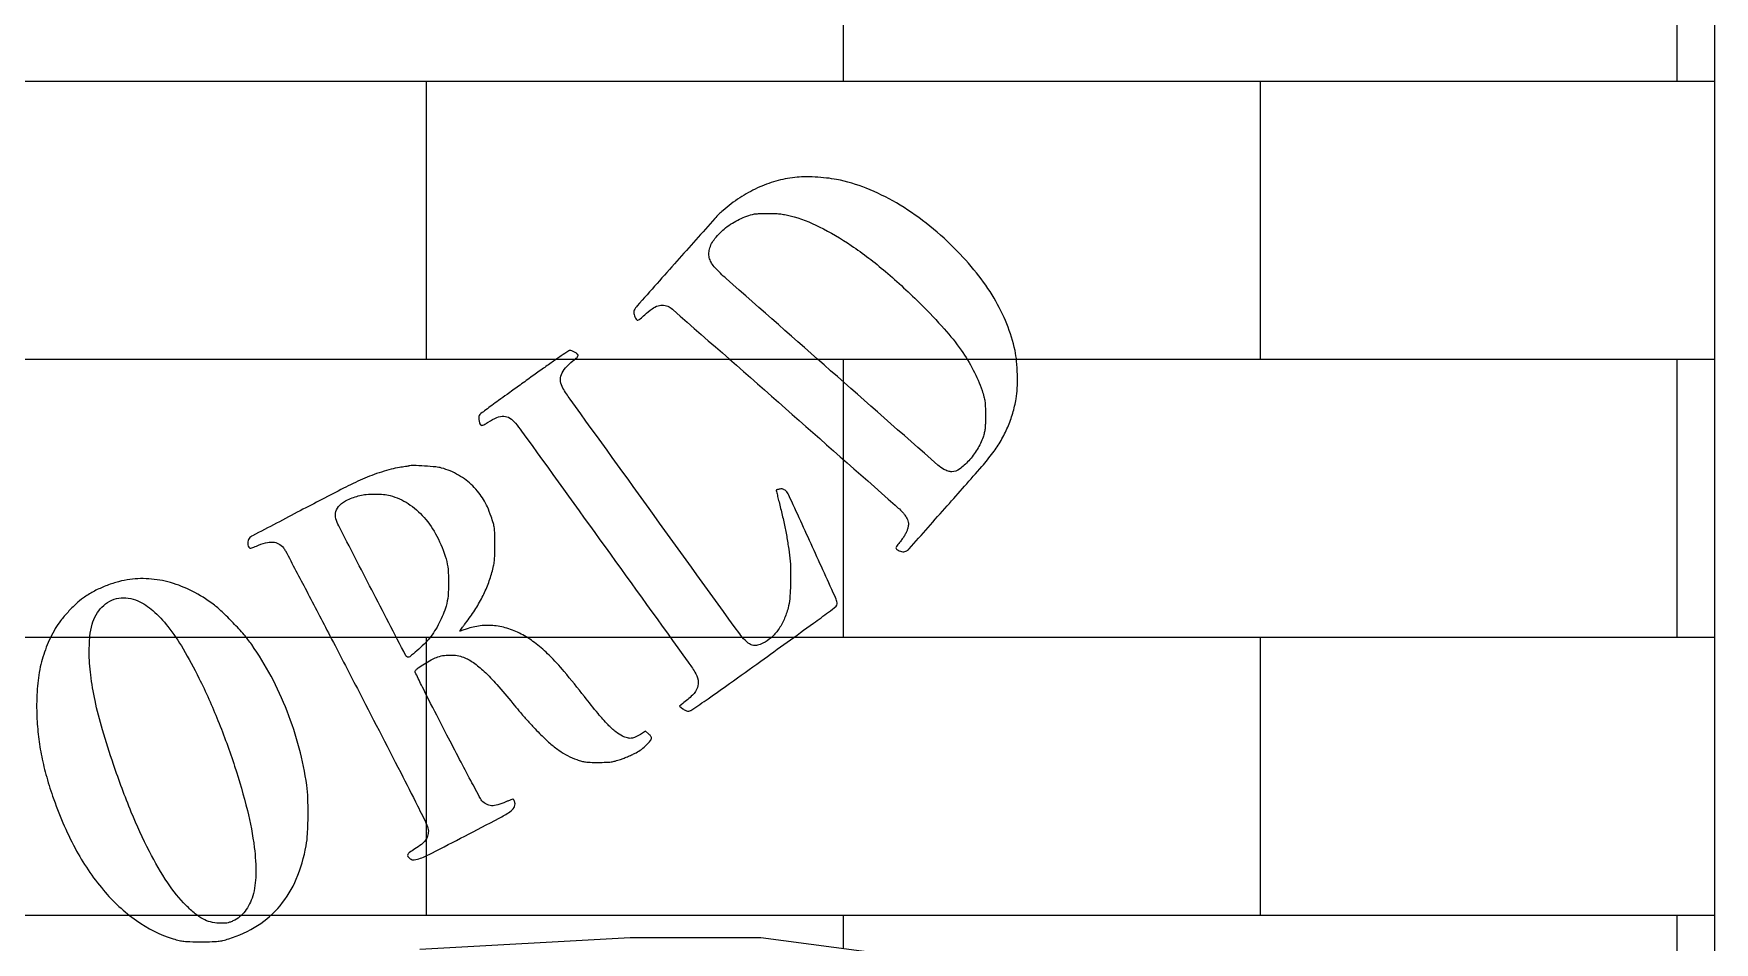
# Model space of a CAD drawing. Header units: millimetres. Extents: x 106699 to 122058, y 158555 to 162844.
# Drawn here: x 108172.8 to 108230.2, y 159751.3 to 159782.3 of the extents above; entities that cross this region are included whole.
import ezdxf

# ---------------------------------------------------------------- set-up
doc = ezdxf.new("R2010")
doc.units = ezdxf.units.MM
doc.layers.add('ahsap kesit on', color=40, linetype='Continuous', lineweight=20)
doc.layers.add('area', color=200, linetype='Continuous', plot=False)
doc.layers.add('S2000-002 Çizgi', color=7, linetype='Continuous')

# ---------------------------------------------------------------- blocks, each defined once
blk = doc.blocks.new('A$Ce90a850b')
at = {"elevation": 0}
for points in [[(128.752, 32.514, 0.041179), (128.11, 32.386, 0.038387), (127.481, 32.153, 0.037162), (126.876, 31.818, 0.033538), (126.305, 31.387, 0.031879), (126.029, 31.115, 0.000649), (124.729, 29.656, 0.000299), (123.376, 28.132, 0.074243), (123.277, 27.98, 0.098264), (123.261, 27.914, 0.063083), (123.268, 27.835, 0.057526), (123.296, 27.753, 0.052977), (123.343, 27.677, 0.136872), (123.381, 27.648, 0.21515), (123.422, 27.65, 0.06155), (123.483, 27.692, 0.00463), (123.632, 27.826, -0.029233), (123.885, 28.032, -0.078847), (124.091, 28.136, -0.108569), (124.278, 28.154, -0.09262), (124.467, 28.094, -0.057474), (124.609, 27.995, -0.000033), (128.432, 24.631, -0.000077), (132.178, 21.334, -0.024558), (132.459, 21.06, -0.033485), (132.494, 21.018, -0.016413), (132.532, 20.96, -0.016204), (132.568, 20.897, -0.022627), (132.596, 20.838, -0.0259), (132.626, 20.755, -0.070644), (132.635, 20.693, -0.05916), (132.628, 20.625, -0.014239), (132.599, 20.515, -0.037826), (132.565, 20.422, -0.022111), (132.51, 20.316, -0.020502), (132.44, 20.206, -0.018413), (132.359, 20.097, 0.005), (132.244, 19.952, 0.064775), (132.209, 19.893, 0.213086), (132.21, 19.854, 0.125475), (132.24, 19.817, 0.052868), (132.317, 19.773, 0.0563), (132.399, 19.747, 0.061366), (132.477, 19.741, 0.095571), (132.543, 19.757, 0.10401), (132.656, 19.841, 0.000273), (133.953, 21.306, 0.001169), (135.14, 22.654, 0.019437), (135.515, 23.118, 0.029794), (135.792, 23.537, 0.029072), (136.018, 23.99, 0.029021), (136.191, 24.467, 0.029442), (136.307, 24.958, 0.033523), (136.345, 25.315, 0.015591), (136.348, 25.781, 0.015608), (136.323, 26.248, 0.032095), (136.268, 26.61, 0.042467), (135.989, 27.513, 0.037714), (135.553, 28.394, 0.035139), (134.956, 29.256, 0.027619), (134.197, 30.102, 0.029781), (133.235, 30.956, 0.034569), (132.222, 31.643, 0.036968), (131.194, 32.144, 0.047232), (130.182, 32.441, 0.02021), (129.834, 32.493, 0.014775), (129.445, 32.525, 0.014979), (129.066, 32.533, 0.026072)], [(128.6, 31.201, -0.054646), (129.59, 30.832, -0.032104), (130.68, 30.191, -0.027879), (131.847, 29.303, -0.019249), (133.067, 28.177, -0.014858), (133.855, 27.344, -0.028039), (134.431, 26.619, -0.033685), (134.846, 25.939, -0.039388), (135.143, 25.242, -0.012382), (135.208, 25.029, -0.034388), (135.24, 24.876, -0.027593), (135.254, 24.702, -0.005781), (135.259, 24.396, -0.005519), (135.256, 24.111, -0.022546), (135.245, 23.939, -0.032647), (135.221, 23.801, -0.023215), (135.177, 23.652, -0.054225), (134.98, 23.234, -0.046728), (134.688, 22.845, -0.049323), (134.372, 22.558, -0.160743), (134.107, 22.47, -0.052311), (134.053, 22.476, -0.022817), (133.983, 22.494, -0.022281), (133.91, 22.52, -0.027646), (133.845, 22.551, -0.055524), (133.635, 22.699, -0.000078), (129.977, 25.92, -0.000163), (126.413, 29.061, -0.025827), (126.034, 29.432, -0.046448), (125.917, 29.585, -0.066092), (125.847, 29.74, -0.071444), (125.822, 29.899, -0.066951), (125.843, 30.061, -0.105959), (126.029, 30.43, -0.056314), (126.395, 30.791, -0.052792), (126.868, 31.088, -0.058752), (127.376, 31.266, -0.040858), (127.423, 31.272, -0.003478), (127.545, 31.279, -0.004588), (127.69, 31.283, -0.003537), (127.849, 31.286, -0.010432), (128.066, 31.284, -0.020298), (128.239, 31.272, -0.021257), (128.405, 31.246, -0.012736)], [(120.133, 25.969, -0.000028), (119.748, 25.693, -0.000022), (119.328, 25.392, -0.000022), (118.936, 25.11, -0.000053), (118.646, 24.903, 0.00248), (118.415, 24.735, 0.003583), (118.213, 24.585, 0.001878), (118.043, 24.455, 0.057765), (118.005, 24.419, 0.143784), (117.977, 24.353, 0.050539), (117.975, 24.25, 0.050312), (117.995, 24.145, 0.1015), (118.035, 24.072, 0.197281), (118.066, 24.055, 0.111624), (118.11, 24.06, 0.048348), (118.177, 24.092, 0.008712), (118.295, 24.165, -0.041684), (118.592, 24.324, -0.112691), (118.826, 24.367, -0.136063), (119.028, 24.302, -0.073872), (119.224, 24.126, -0.017083), (119.433, 23.857, -0.000042), (122.283, 19.905, -0.000051), (125.114, 15.978, -0.014045), (125.344, 15.638, -0.094269), (125.454, 15.365, -0.140973), (125.431, 15.11, -0.103809), (125.263, 14.85, -0.036723), (124.928, 14.559), (124.82, 14.478), (124.928, 14.387, 0.033699), (124.984, 14.346, 0.054356), (125.036, 14.32, 0.060494), (125.089, 14.308, 0.055977), (125.144, 14.308, 0.122252), (125.237, 14.343, 0.00135), (125.797, 14.728, 0.003328), (126.53, 15.245, 0.001124), (127.592, 16.007, 0.000188), (129.394, 17.307, 0.004389), (129.903, 17.68, 0.008474), (130.165, 17.884, 0.227313), (130.202, 17.962, 0.106891), (130.167, 18.122, 0.000383), (129.359, 19.901, 0.000409), (128.549, 21.675, 0.099481), (128.446, 21.817, 0.035917), (128.396, 21.857, 0.074609), (128.351, 21.879, 0.079597), (128.303, 21.885, 0.045844), (128.246, 21.879, 0.007727), (128.203, 21.87, 0.010742), (128.166, 21.861, 0.007459), (128.135, 21.851, 0.121668), (128.126, 21.846, 0.257292), (128.122, 21.835, 0.000678), (128.159, 21.675, 0.003806), (128.202, 21.493, 0.002335), (128.255, 21.279, -0.00746), (128.365, 20.818, -0.008482), (128.457, 20.373, -0.008804), (128.53, 19.94, -0.00961), (128.585, 19.518, -0.023822), (128.611, 19.113, -0.0128), (128.607, 18.611, -0.01224), (128.579, 18.133, -0.042033), (128.527, 17.826, -0.040961), (128.387, 17.425, -0.05106), (128.192, 17.081, -0.055708), (127.949, 16.81, -0.06853), (127.666, 16.62, -0.047915), (127.485, 16.552, -0.108432), (127.34, 16.545, -0.108665), (127.206, 16.6, -0.048248), (127.058, 16.723, -0.037623), (126.873, 16.943, -0.000063), (123.959, 20.974, -0.000101), (121.092, 24.943, -0.023086), (120.841, 25.326, -0.10473), (120.764, 25.554, -0.118249), (120.792, 25.784, -0.093754), (120.932, 26.015, -0.04618), (121.184, 26.251, 0.015244), (121.267, 26.318, 0.03585), (121.323, 26.375, 0.048779), (121.355, 26.421, 0.223834), (121.358, 26.452, 0.138533), (121.322, 26.5, 0.034128), (121.241, 26.554, 0.035475), (121.15, 26.597, 0.094143), (121.08, 26.61, 0.14867), (121.042, 26.599, 0.001197), (120.78, 26.422, 0.004187), (120.479, 26.215, 0.002664)], [(115.586, 22.67, -0.014801), (115.552, 22.663, -0.001459), (115.469, 22.648, -0.001842), (115.369, 22.631, -0.001459), (115.262, 22.614, 0.023211), (114.985, 22.556, 0.013274), (114.657, 22.462, 0.012897), (114.317, 22.346, 0.015294), (114.003, 22.218, 0.014637), (113.36, 21.91, 0.001543), (111.88, 21.141, 0.000323), (110.252, 20.288, 0.099897), (110.138, 20.195, 0.111131), (110.102, 20.124, 0.066518), (110.091, 20.028, 0.067352), (110.106, 19.935, 0.124921), (110.144, 19.87, 0.245954), (110.166, 19.863, 0.020182), (110.226, 19.876, 0.023396), (110.3, 19.9, 0.015709), (110.381, 19.933, -0.035391), (110.697, 20.046, -0.083606), (110.944, 20.073, -0.11133), (111.142, 20.016, -0.100031), (111.305, 19.878, -0.046506), (111.374, 19.773, -0.000159), (112.087, 18.415, -0.000869), (112.891, 16.876, -0.000545), (113.827, 15.072, -0.000308), (115.306, 12.209, -0.003485), (115.883, 11.071, -0.004772), (116.204, 10.413, -0.108858), (116.25, 10.21, -0.077003), (116.226, 10.041, -0.088735), (116.152, 9.897, -0.065985), (116.013, 9.758, -0.024516), (115.785, 9.6, 0.014347), (115.608, 9.483, 0.129753), (115.549, 9.412, 0.269893), (115.555, 9.348, 0.070302), (115.629, 9.269, 0.200917), (115.771, 9.228, 0.068758), (115.982, 9.283, 0.020076), (116.371, 9.463, 0.001266), (117.492, 10.039, 0.001472), (118.662, 10.649, 0.026128), (119.028, 10.867, 0.104177), (119.176, 11.017, 0.206248), (119.202, 11.179, 0.021221), (119.191, 11.217, 0.024994), (119.177, 11.252, 0.02506), (119.163, 11.28, 0.12217), (119.15, 11.292, 0.21179), (119.13, 11.295, 0.010026), (119.063, 11.274, 0.015024), (118.983, 11.245, 0.010101), (118.893, 11.207, -0.032583), (118.617, 11.104, -0.084569), (118.406, 11.078, -0.111021), (118.235, 11.125, -0.084826), (118.08, 11.244, -0.063145), (118.028, 11.318, -0.000526), (117.696, 11.939, -0.001866), (117.318, 12.655, -0.001199), (116.884, 13.487, -0.001038), (116.329, 14.566, -0.004782), (116.014, 15.195, -0.002086), (115.801, 15.636, -0.292599), (115.808, 15.691, -0.070601), (115.901, 15.776, -0.009791), (116.119, 15.918, -0.011933), (116.35, 16.054, -0.03134), (116.523, 16.137, -0.054858), (116.737, 16.197, -0.039403), (116.986, 16.218, -0.039433), (117.234, 16.201, -0.055294), (117.448, 16.143, -0.061446), (117.789, 15.96, -0.033994), (118.156, 15.66, -0.024833), (118.585, 15.216, -0.009971), (119.129, 14.568, 0.007556), (119.34, 14.315, 0.00494), (119.59, 14.029, 0.004969), (119.84, 13.755, 0.00948), (120.047, 13.54, 0.015098), (120.398, 13.21, 0.02805), (120.706, 12.968, 0.032733), (121.002, 12.788, 0.03292), (121.319, 12.648, 0.018968), (121.481, 12.596, 0.036352), (121.614, 12.569, 0.02662), (121.775, 12.557, 0.006089), (122.048, 12.554, 0.00646), (122.321, 12.559, 0.026167), (122.486, 12.572, 0.033818), (122.628, 12.601, 0.016465), (122.804, 12.656, 0.01087), (122.932, 12.704, 0.006888), (123.079, 12.764, 0.006917), (123.222, 12.828, 0.01268), (123.337, 12.884, 0.038857), (123.52, 13, 0.032374), (123.695, 13.149, 0.030045), (123.831, 13.297, 0.181039), (123.864, 13.394, 0.118401), (123.856, 13.422, 0.035397), (123.832, 13.459, 0.033309), (123.798, 13.499, 0.030581), (123.759, 13.534), (123.655, 13.616), (123.484, 13.508, -0.03278), (123.312, 13.414, -0.084601), (123.176, 13.377, -0.090458), (123.041, 13.388, -0.041271), (122.874, 13.449, -0.066333), (122.647, 13.592, -0.027797), (122.381, 13.84, -0.01894), (122.043, 14.218, -0.006164), (121.574, 14.802, 0.007671), (120.884, 15.655, 0.022477), (120.374, 16.212, 0.031655), (119.931, 16.602, 0.039104), (119.472, 16.904, 0.046128), (118.993, 17.112, 0.053428), (118.507, 17.216, 0.05499), (118.022, 17.214, 0.054075), (117.546, 17.106, -0.00214), (117.466, 17.078, -0.003236), (117.395, 17.055, -0.001261), (117.335, 17.036, -0.076352), (117.323, 17.034, -0.607694), (117.321, 17.039, -0.002489), (117.365, 17.101, -0.006982), (117.418, 17.173, -0.00398), (117.485, 17.259, 0.021353), (117.798, 17.693, 0.024206), (118.059, 18.135, 0.025207), (118.266, 18.582, 0.027984), (118.42, 19.032, 0.013116), (118.476, 19.256, 0.028825), (118.504, 19.43, 0.021624), (118.517, 19.633, 0.00469), (118.52, 19.986, 0.003916), (118.516, 20.37, 0.029435), (118.503, 20.551, 0.040215), (118.469, 20.707, 0.010867), (118.39, 20.948, 0.018468), (118.263, 21.271, 0.032603), (118.131, 21.526, 0.034437), (117.972, 21.752, 0.023642), (117.764, 21.986, 0.036913), (117.542, 22.182, 0.031248), (117.281, 22.355, 0.030778), (116.996, 22.497, 0.032855), (116.702, 22.599, 0.04422), (116.507, 22.635, 0.007272), (116.123, 22.665, 0.005901), (115.736, 22.685, 0.069263)], [(114.951, 21.657, -0.083049), (115.56, 21.387, -0.06634), (116.103, 20.914, -0.060565), (116.544, 20.27, -0.049748), (116.854, 19.496, -0.046559), (116.921, 19.143, -0.023604), (116.942, 18.691, -0.023604), (116.921, 18.24, -0.046905), (116.855, 17.888, -0.026275), (116.756, 17.602, -0.022644), (116.622, 17.313, -0.022648), (116.464, 17.038, -0.026319), (116.288, 16.792, -0.029262), (116.104, 16.587, -0.016898), (115.861, 16.362, -0.008812), (115.617, 16.158, -0.255331), (115.54, 16.144, -0.195335), (115.483, 16.192, -0.000087), (114.318, 18.446, -0.000288), (113.191, 20.628, -0.052294), (113.098, 20.867, -0.134084), (113.098, 21.117, -0.133691), (113.225, 21.333, -0.090661), (113.494, 21.514, -0.036646), (113.912, 21.661, -0.046215), (114.132, 21.699, -0.020866), (114.424, 21.71, -0.02091), (114.72, 21.697, -0.041391)], [(105.974, 18.782, 0.030374), (105.586, 18.694, 0.02636), (105.193, 18.556, 0.026361), (104.816, 18.377, 0.030384), (104.478, 18.167, 0.034531), (104.231, 17.965, 0.018906), (103.955, 17.686, 0.018905), (103.702, 17.386, 0.034383), (103.522, 17.121, 0.038447), (103.213, 16.482, 0.03979), (103.01, 15.811, 0.036591), (102.904, 15.067, 0.024681), (102.888, 14.21, 0.019539), (102.937, 13.514, 0.020564), (103.039, 12.836, 0.019681), (103.202, 12.143, 0.015153), (103.431, 11.4, 0.038655), (104.197, 9.626, 0.05429), (105.161, 8.198, 0.061958), (106.289, 7.157, 0.080924), (107.545, 6.534, 0.016056), (107.748, 6.479, 0.032788), (107.911, 6.451, 0.021931), (108.114, 6.439, 0.003874), (108.494, 6.436, 0.003876), (108.874, 6.439, 0.021764), (109.076, 6.451, 0.03267), (109.239, 6.479, 0.016383), (109.44, 6.533, 0.066966), (110.423, 6.987, 0.077935), (111.194, 7.666, 0.074477), (111.745, 8.575, 0.054676), (112.08, 9.708, 0.031288), (112.127, 10.12, 0.010747), (112.146, 10.719, 0.010937), (112.138, 11.327, 0.025862), (112.099, 11.778, 0.030566), (111.845, 13.042, 0.028311), (111.434, 14.299, 0.028452), (110.885, 15.494, 0.031728), (110.222, 16.575, 0.025403), (109.962, 16.908, 0.011821), (109.592, 17.313, 0.011712), (109.21, 17.695, 0.029806), (108.91, 17.949, 0.041548), (108.194, 18.397, 0.049917), (107.455, 18.689, 0.052781), (106.709, 18.818, 0.057233)], [(106.34, 18.066, -0.078155), (106.849, 17.736, -0.0425), (107.361, 17.191, -0.034016), (107.883, 16.43, -0.018491), (108.423, 15.432, -0.019055), (109.072, 13.981, -0.016733), (109.641, 12.421, -0.017335), (110.074, 10.919, -0.0309), (110.311, 9.656, -0.033513), (110.363, 8.723, -0.067766), (110.256, 7.997, -0.091351), (109.994, 7.474, -0.124487), (109.584, 7.144, -0.022556), (109.469, 7.098, -0.044729), (109.374, 7.073, -0.038599), (109.268, 7.065, -0.012944), (109.112, 7.068, -0.050357), (108.818, 7.111, -0.061582), (108.559, 7.212, -0.050886), (108.297, 7.389, -0.022484), (107.988, 7.672, -0.050673), (107.36, 8.443, -0.026437), (106.733, 9.515, -0.022431), (106.114, 10.861, -0.014159), (105.508, 12.48, -0.010798), (105.13, 13.665, -0.018737), (104.876, 14.665, -0.022251), (104.728, 15.539, -0.030684), (104.679, 16.332, -0.022812), (104.704, 16.861, -0.046359), (104.78, 17.27, -0.058202), (104.913, 17.593, -0.069208), (105.112, 17.855, -0.073501), (105.379, 18.054, -0.080616), (105.684, 18.159, -0.079374), (106.01, 18.162, -0.068418)]]:
    blk.add_lwpolyline(points, format="xyb", close=True, dxfattribs=at)

msp = doc.modelspace()

# ---------------------------------------------------------------- hatches: boundary and pattern name
at = {"layer": 'S2000-002 Çizgi', "true_color": 0x7a7a7a}
h = msp.add_hatch(dxfattribs=at)
h.set_pattern_fill('AR-BRSTD', color=8, scale=0.14)
h.set_pattern_definition([(0, (-7412.203, -79.098), (0, 9.483852), []), (90, (-7412.203, -79.098), (-14.224, 9.483852), [9.483852, -9.483852])])
h.paths.add_polyline_path([(108043.396, 159676.318), (108043.396, 159916.375), (108230.193, 159916.375), (108230.193, 159676.318), (108214.669, 159676.318), (108213.577, 159686.035), (108212.205, 159706.169), (108211.491, 159706.169), (108211.491, 159707.329), (108211.791, 159708.895), (108212.433, 159709.357), (108213.537, 159711.437), (108215.278, 159733.986), (108223.969, 159733.986), (108223.969, 159735.035), (108223.498, 159735.761), (108222.232, 159737.052), (108221.668, 159737.052), (108221.668, 159737.574), (108215.198, 159737.574), (108215.225, 159739.973), (108214.88, 159741.967), (108214.059, 159744.414), (108212.893, 159746.096), (108210.888, 159747.937), (108207.769, 159749.389), (108205.328, 159750.236), (108201.863, 159750.942), (108197.651, 159751.492), (108193.201, 159751.492), (108186.024, 159751.098), (108179.997, 159749.653), (108176.293, 159747.804), (108172.984, 159744.782), (108172.204, 159741.335), (108172.072, 159737.428), (108166.11, 159737.428), (108165.798, 159736.91), (108164.739, 159736.467), (108164.164, 159735.203), (108163.754, 159735.047), (108163.938, 159734.389), (108172.397, 159734.389), (108173.351, 159719.605), (108174.211, 159711.26), (108174.743, 159709.587), (108175.668, 159708.988), (108175.854, 159707.479), (108175.854, 159706.234), (108175.311, 159706.038), (108175.151, 159704.853), (108174.779, 159698.355), (108174.164, 159688.801), (108173.103, 159678.943), (108172.914, 159676.318)])

# ---------------------------------------------------------------- linework, layer by layer
at = {"layer": 'ahsap kesit on'}
msp.add_line((108230.193, 159666.318), (108230.193, 159917.375), dxfattribs=at)
at = {"layer": 'area', "elevation": 0}
for points in [[(108230.193, 159916.375), (108230.193, 159676.318)], [(108201.863, 159750.942), (108197.651, 159751.492), (108193.201, 159751.492), (108186.024, 159751.098)]]:
    msp.add_lwpolyline(points, dxfattribs=at)

# ---------------------------------------------------------------- block references
at = {"layer": 'S2000-002 Çizgi'}
msp.add_blockref('A$Ce90a850b', (108070.061, 159744.926), dxfattribs=at)

doc.saveas('drawing.dxf')
